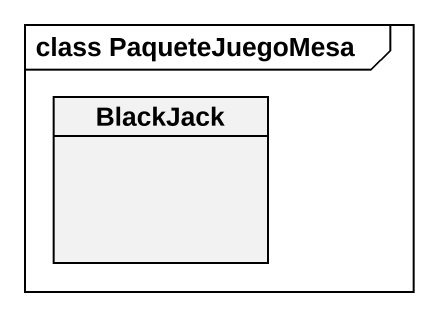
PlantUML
@startuml
mainframe class PaqueteJuegoMesa
hide circle
hide empty members
class BlackJack
@enduml
